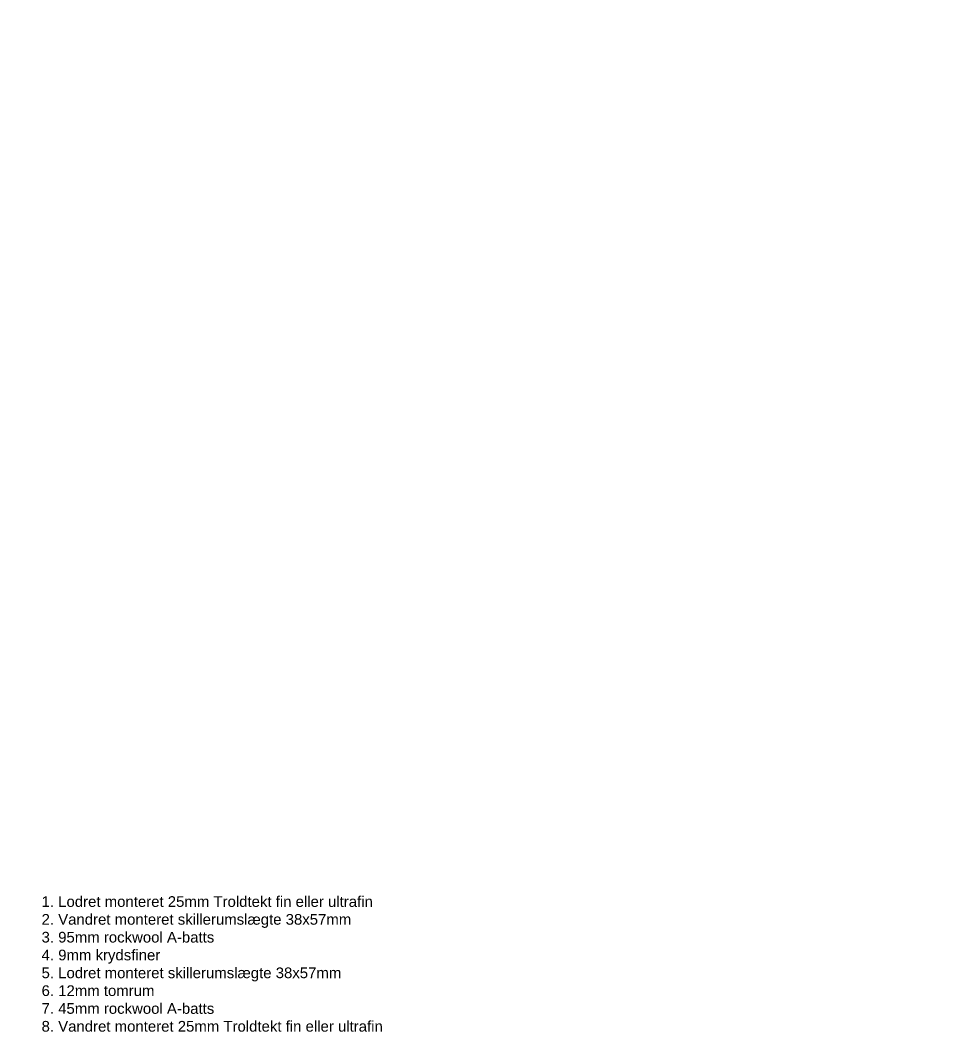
# Model space of a CAD drawing. Header units: millimetres. Extents: x -96270 to 80902, y -48795 to -34727.
# Drawn here: x 55706 to 57219, y -37315 to -35659 of the extents above; entities that cross this region are included whole.
import ezdxf
from ezdxf import colors
from ezdxf.entities.mleader import LeaderData, LeaderLine
from ezdxf.math import Vec2, Vec3

# ---------------------------------------------------------------- set-up
doc = ezdxf.new("R2010")
doc.units = ezdxf.units.MM
doc.layers.add('Mållinje (Afsætning af mål)', color=4, linetype='Continuous', lineweight=9)
doc.styles.add('Arial', font='arial.ttf', dxfattribs={"height": 3.5})

msp = doc.modelspace()

# ---------------------------------------------------------------- texts
at = {"layer": 'Mållinje (Afsætning af mål)', "insert": (55740.9, -37092.9), "char_height": 17.5, "width": 532.957, "attachment_point": 1, "style": 'Arial'}
msp.add_mtext('1. Lodret monteret 25mm Troldtekt fin eller ultrafin\\P2. Vandret monteret skillerumslægte 38x57mm\\P3. 95mm rockwool A-batts\\P4. 9mm krydsfiner\\P5. Lodret monteret skillerumslægte 38x57mm\\P6. 12mm tomrum\\P7. 45mm rockwool A-batts\\P8. Vandret monteret 25mm Troldtekt fin eller ultrafin', dxfattribs=at)

# ---------------------------------------------------------------- leaders
at = {"layer": 'Mållinje (Afsætning af mål)', "ltscale": 50}
ml = msp.add_multileader_mtext('Standard', dxfattribs=at)
ml.set_content('SPOT 4', color=256)
ml.set_leader_properties()
ml.build(insert=Vec2(0, 0))
ml.multileader.update_dxf_attribs({"text_right_attachment_type": 6, "dogleg_length": 0.36, "arrow_head_size": 200, "scale": 50})
ctx = ml.context
ctx.base_point, ctx.scale, ctx.char_height, ctx.arrow_head_size, ctx.landing_gap_size, ctx.plane_origin = Vec3(14134, -35762.1), 50, 200, 200, 100, Vec3(13865.2, -36061.1)
ctx.right_attachment = 6
notes = []
notes.append((ctx, [(0, (1, 1, 0), (14116, -35762.1), (1, 0), 18, [(0, [(13865.2, -36061.1)], 0, [])])]))
ctx.mtext.insert, ctx.mtext.width, ctx.mtext.flow_direction = Vec3(14234, -35662.1), 1333.358, 5
ml = msp.add_multileader_mtext('Standard', dxfattribs=at)
ml.set_content('SPOT 6', color=256)
ml.set_leader_properties()
ml.build(insert=Vec2(0, 0))
ml.multileader.update_dxf_attribs({"text_right_attachment_type": 6, "dogleg_length": 0.36, "arrow_head_size": 200, "scale": 50})
ctx = ml.context
ctx.base_point, ctx.scale, ctx.char_height, ctx.arrow_head_size, ctx.landing_gap_size, ctx.plane_origin = Vec3(-14056, -36762.1), 50, 200, 200, 100, Vec3(-14324.9, -37061.1)
ctx.right_attachment = 6
notes.append((ctx, [(0, (1, 1, 0), (-14074, -36762.1), (1, 0), 18, [(0, [(-14324.9, -37061.1)], 0, [])])]))
ctx.mtext.insert, ctx.mtext.width, ctx.mtext.flow_direction = Vec3(-13956, -36662.1), 1473.722, 5
ml = msp.add_multileader_mtext('Standard', dxfattribs=at)
ml.set_content('SPOT 4', color=256)
ml.set_leader_properties()
ml.build(insert=Vec2(0, 0))
ml.multileader.update_dxf_attribs({"text_right_attachment_type": 6, "dogleg_length": 0.36, "arrow_head_size": 200, "scale": 50})
ctx = ml.context
ctx.base_point, ctx.scale, ctx.char_height, ctx.arrow_head_size, ctx.landing_gap_size, ctx.plane_origin = Vec3(-9681, -36762.1), 50, 200, 200, 100, Vec3(-9949.9, -37061.1)
ctx.right_attachment = 6
notes.append((ctx, [(0, (1, 1, 0), (-9699, -36762.1), (1, 0), 18, [(0, [(-9949.9, -37061.1)], 0, [])])]))
ctx.mtext.insert, ctx.mtext.width, ctx.mtext.flow_direction = Vec3(-9581, -36662.1), 1333.358, 5
ml = msp.add_multileader_mtext('Standard', dxfattribs=at)
ml.set_content('SPOT 6', color=256)
ml.set_leader_properties()
ml.build(insert=Vec2(0, 0))
ml.multileader.update_dxf_attribs({"text_right_attachment_type": 6, "dogleg_length": 0.36, "arrow_head_size": 200, "scale": 50})
ctx = ml.context
ctx.base_point, ctx.scale, ctx.char_height, ctx.arrow_head_size, ctx.landing_gap_size, ctx.plane_origin = Vec3(4278, -36762.1), 50, 200, 200, 100, Vec3(4009.2, -37061.1)
ctx.right_attachment = 6
notes.append((ctx, [(0, (1, 1, 0), (4260, -36762.1), (1, 0), 18, [(0, [(4009.2, -37061.1)], 0, [])])]))
ctx.mtext.insert, ctx.mtext.width, ctx.mtext.flow_direction = Vec3(4378, -36662.1), 1473.722, 5
for ctx, leaders in notes:
    for number, flags, end, landing, length, lines in leaders:
        leader = LeaderData()
        leader.index, (leader.has_last_leader_line, leader.has_dogleg_vector, leader.attachment_direction) = number, flags
        leader.last_leader_point, leader.dogleg_vector, leader.dogleg_length = Vec3(end), Vec3(landing), length
        for number, points, colour, breaks in lines:
            line = LeaderLine()
            line.index, line.vertices, line.color, line.breaks = number, Vec3.list(points), colors.encode_raw_color(colour), breaks
            leader.lines.append(line)
        ctx.leaders.append(leader)

doc.saveas('drawing.dxf')
